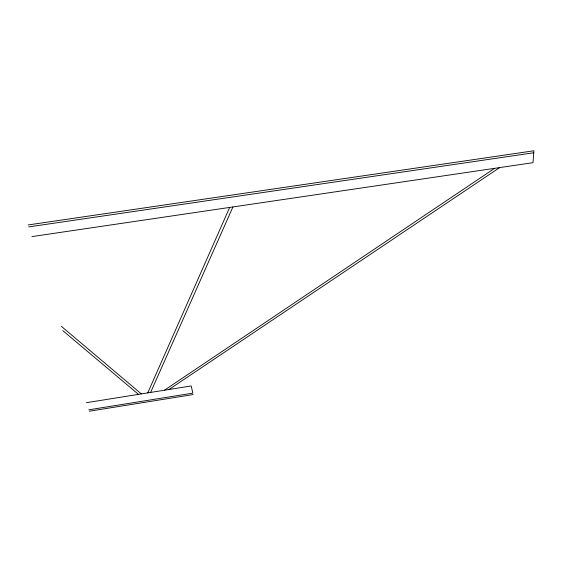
<?xml version="1.0" encoding="UTF-8"?>
<svg xmlns="http://www.w3.org/2000/svg" width="562" height="562" viewBox="0 0 562 562"><rect width="100%" height="100%" fill="white"/><g stroke="black" fill="none" stroke-linecap="round" stroke-linejoin="round"><path stroke-width="0.84" d="M147.75 392.887L229.668 207.427M150.609 392.431L232.928 206.942M164.42 390.225L494.595 168.347M168.993 389.494L499.618 167.602M86.471 402.68L191.206 385.946L192.829 393.133L88.81 409.81M89.274 411.222L193.152 394.559M31.922 236.595L532.994 162.678L533.9 150.778L28.1 224.955M28.739 226.907L533.745 152.773M62.811 330.646L138.484 394.369M61.406 326.374L141.35 393.913"/></g></svg>
